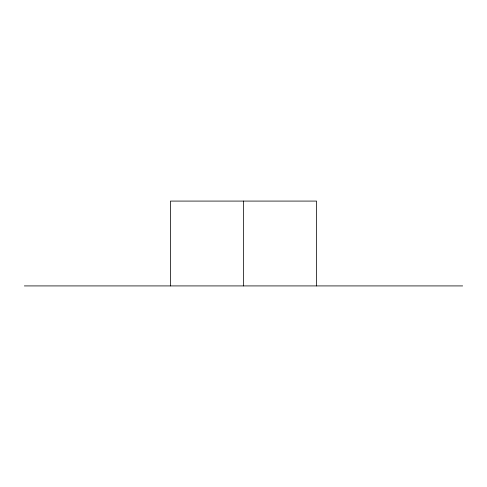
<?xml version="1.0" encoding="UTF-8"?>
<svg xmlns="http://www.w3.org/2000/svg" width="487" height="487" viewBox="0 0 487 487"><rect width="100%" height="100%" fill="white"/><g stroke="black" fill="none" stroke-linecap="round" stroke-linejoin="round"><path stroke-width="0.73" d="M24.35 285.918L462.65 285.918M316.55 285.918L316.55 201.082L170.45 201.082L170.45 285.918M243.5 201.082L243.5 285.918"/></g></svg>
